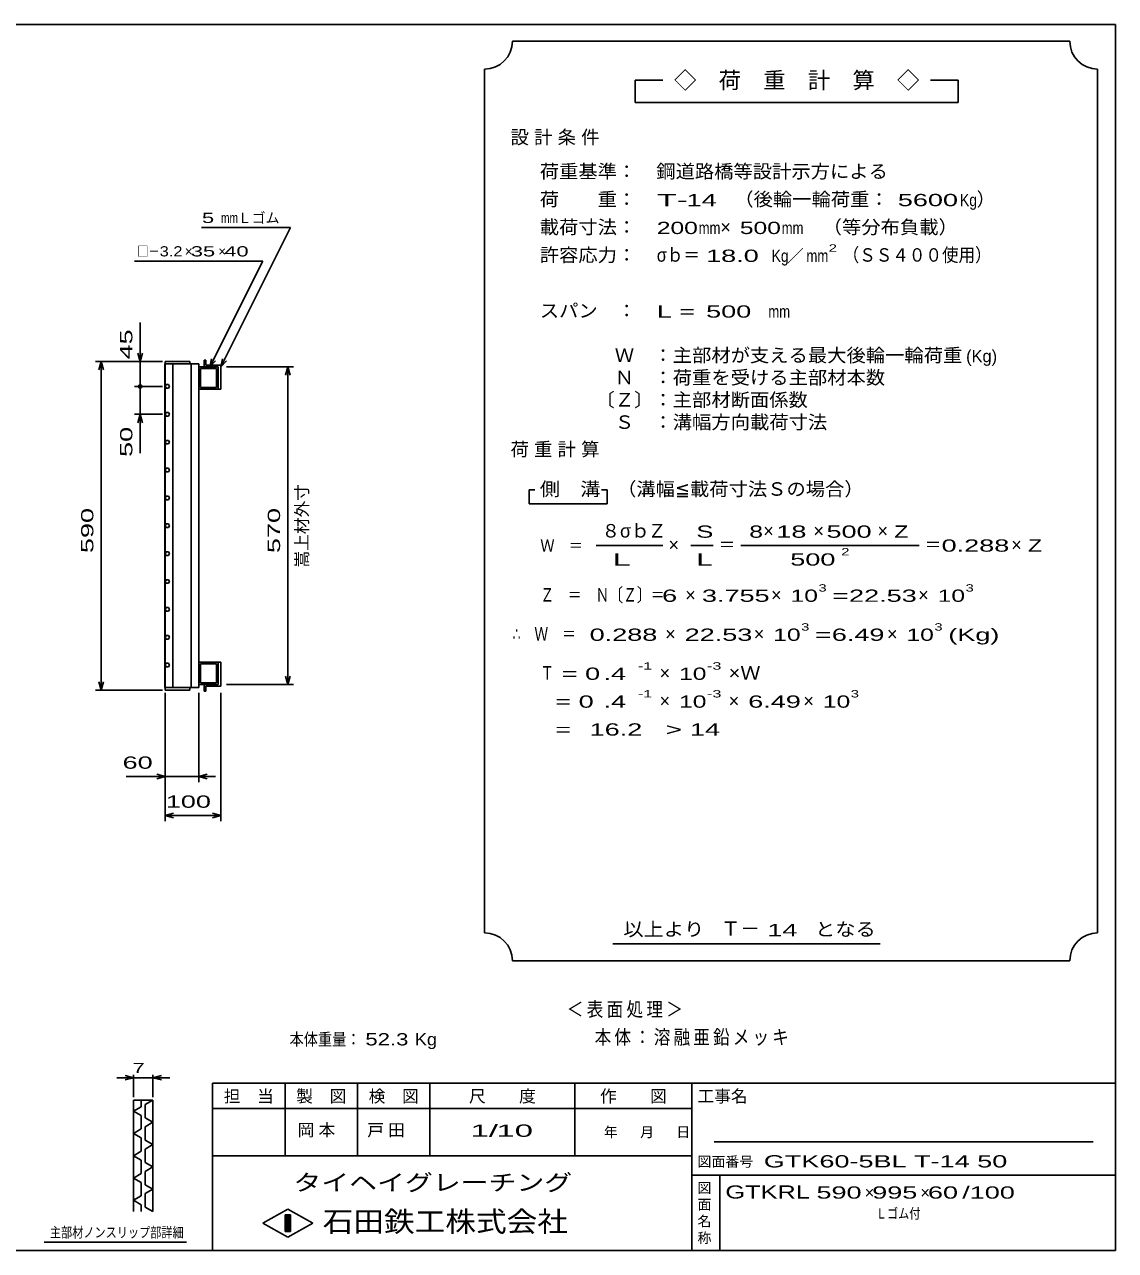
# Model space of a CAD drawing. Units: millimetres, scale not verified. Extents: x -1820 to 1731, y -1282 to 1054.
# Drawn here: x -227 to 1731, y -1146 to 1054 of the extents above; entities that cross this region are included whole.
import ezdxf
from ezdxf.enums import TextEntityAlignment as Align

# ---------------------------------------------------------------- set-up
doc = ezdxf.new("R2010")
doc.units = ezdxf.units.MM
doc.header["$LTSCALE"] = 10
for name, color, linetype, lineweight in [('0_2', 150, 'Continuous', 25), ('16', 3, 'Continuous', 25), ('22', 4, 'Continuous', 25), ('24', 2, 'Continuous', 25), ('32', 4, 'Continuous', 25)]:
    doc.layers.add(name, color=color, linetype=linetype, lineweight=lineweight)
doc.styles.add('ベクトル', font='')
doc.styles.get('ベクトル').set_extended_font_data('ベクトル')

msp = doc.modelspace()

# ---------------------------------------------------------------- linework, layer by layer
at = {"layer": '0_2'}
for p, q in [((-1729, 1053.5), (1731, 1053.5)), ((1731, 1053.5), (1731, -1146.5)), ((1731, -846.5), (111, -846.5)), ((111, -846.5), (111, -1146.5)), ((241, -846.5), (241, -976.5)), ((371, -976.5), (371, -846.5)), ((501, -846.5), (501, -976.5)), ((761, -976.5), (761, -846.5)), ((971, -846.5), (971, -1146.5)), ((971, -891.5), (111, -891.5)), ((1691, -951.5), (1011, -951.5)), ((111, -976.5), (971, -976.5)), ((971, -1011.5), (1731, -1011.5)), ((1021, -1146.5), (1021, -1011.5)), ((201, -1097.5), (246, -1072.5)), ((246, -1072.5), (291, -1097.5)), ((246, -1122.5), (201, -1097.5)), ((241, -1082.5), (251, -1082.5)), ((241, -1112.5), (241, -1082.5)), ((241, -1082.5), (243, -1082.5)), ((243, -1082.5), (243, -1112.5)), ((245, -1112.5), (245, -1082.5)), ((245, -1082.5), (247, -1082.5)), ((291, -1097.5), (246, -1122.5)), ((247, -1082.5), (247, -1112.5)), ((249, -1112.5), (249, -1082.5)), ((249, -1082.5), (251, -1082.5)), ((251, -1082.5), (251, -1112.5)), ((251, -1082.5), (251, -1112.5)), ((251, -1112.5), (241, -1112.5)), ((243, -1112.5), (245, -1112.5)), ((247, -1112.5), (249, -1112.5)), ((1731, -1146.5), (-1729, -1146.5))]:
    msp.add_line(p, q, dxfattribs=at)
at = {"layer": '16'}
for p, q in [((25.3, -136.5), (25.3, 444.5)), ((25.3, 444.5), (26, 444.5)), ((70, 449), (26, 449)), ((26, 449), (26, 444.5)), ((26, 444.5), (70, 444.5)), ((26, 444.5), (26, -136.5)), ((86, 444.5), (26, 444.5)), ((39.5, 444.5), (39.5, -136.5)), ((70, 444.5), (70, 449)), ((72.5, -136.5), (72.5, 444.5)), ((86, -136.5), (86, 444.5)), ((99, 451), (96, 451)), ((96, 451), (96, 439)), ((99, 442), (99, 451)), ((126, 442), (99, 442)), ((126, 399), (126, 442)), ((86, 439), (121, 439)), ((86, 399), (86, 439)), ((89, 436), (118, 436)), ((89, 402), (89, 436)), ((96, 439), (121, 439)), ((118, 436), (118, 402)), ((121, 439), (121, 399)), ((121, 439), (121, 399)), ((27.85, 407.24), (26, 403.98)), ((26, 403.98), (27.9, 400.74)), ((31.6, 407.26), (27.85, 407.24)), ((27.9, 400.74), (31.65, 400.76)), ((33.5, 404), (31.6, 407.26)), ((31.65, 400.76), (33.5, 404.02)), ((121, 399), (86, 399)), ((118, 402), (89, 402)), ((121, 399), (126, 399)), ((27.85, 357.24), (26, 353.98)), ((26, 353.98), (27.9, 350.74)), ((31.6, 357.26), (27.85, 357.24)), ((33.5, 354), (31.6, 357.26)), ((31.65, 350.76), (33.5, 354.02)), ((27.9, 350.74), (31.65, 350.76)), ((27.85, 307.24), (26, 303.98)), ((26, 303.98), (27.9, 300.74)), ((31.6, 307.26), (27.85, 307.24)), ((27.9, 300.74), (31.65, 300.76)), ((33.5, 304), (31.6, 307.26)), ((31.65, 300.76), (33.5, 304.02)), ((27.85, 257.24), (26, 253.98)), ((26, 253.98), (27.9, 250.74)), ((31.6, 257.26), (27.85, 257.24)), ((27.9, 250.74), (31.65, 250.76)), ((33.5, 254), (31.6, 257.26)), ((31.65, 250.76), (33.5, 254.02)), ((27.85, 207.24), (26, 203.98)), ((26, 203.98), (27.9, 200.74)), ((31.6, 207.26), (27.85, 207.24)), ((27.9, 200.74), (31.65, 200.76)), ((33.5, 204), (31.6, 207.26)), ((31.65, 200.76), (33.5, 204.02)), ((27.85, 157.24), (26, 153.98)), ((31.6, 157.26), (27.85, 157.24)), ((33.5, 154), (31.6, 157.26)), ((31.65, 150.76), (33.5, 154.02)), ((26, 153.98), (27.9, 150.74)), ((27.9, 150.74), (31.65, 150.76)), ((27.85, 107.24), (26, 103.98)), ((26, 103.98), (27.9, 100.74)), ((31.6, 107.26), (27.85, 107.24)), ((27.9, 100.74), (31.65, 100.76)), ((33.5, 104), (31.6, 107.26)), ((31.65, 100.76), (33.5, 104.02)), ((27.85, 57.24), (26, 53.98)), ((26, 53.98), (27.9, 50.74)), ((31.6, 57.26), (27.85, 57.24)), ((27.9, 50.74), (31.65, 50.76)), ((33.5, 54), (31.6, 57.26)), ((31.65, 50.76), (33.5, 54.02)), ((27.85, 7.24), (26, 3.98)), ((26, 3.98), (27.9, 0.74)), ((31.6, 7.26), (27.85, 7.24)), ((27.9, 0.74), (31.65, 0.76)), ((33.5, 4), (31.6, 7.26)), ((31.65, 0.76), (33.5, 4.02)), ((27.85, -42.76), (26, -46.02)), ((31.6, -42.74), (27.85, -42.76)), ((33.5, -46), (31.6, -42.74)), ((26, -46.02), (27.9, -49.26)), ((27.9, -49.26), (31.65, -49.24)), ((31.65, -49.24), (33.5, -45.98)), ((27.85, -92.76), (26, -96.02)), ((26, -96.02), (27.9, -99.26)), ((31.6, -92.74), (27.85, -92.76)), ((27.9, -99.26), (31.65, -99.24)), ((33.5, -96), (31.6, -92.74)), ((31.65, -99.24), (33.5, -95.98)), ((121, -91), (86, -91)), ((86, -91), (86, -131)), ((118, -94), (89, -94)), ((89, -94), (89, -128)), ((118, -128), (118, -94)), ((121, -131), (121, -91)), ((121, -91), (126, -91)), ((121, -131), (121, -91)), ((126, -91), (126, -134)), ((86, -131), (121, -131)), ((89, -128), (118, -128)), ((96, -143), (96, -131)), ((96, -131), (121, -131)), ((26, -136.5), (25.3, -136.5)), ((26, -136.5), (70, -136.5)), ((26, -141), (26, -136.5)), ((26, -136.5), (86, -136.5)), ((70, -141), (26, -141)), ((70, -136.5), (70, -141)), ((99, -143), (96, -143)), ((126, -134), (99, -134)), ((99, -134), (99, -143))]:
    msp.add_line(p, q, dxfattribs=at)
at = {"layer": '22'}
for p, q in [((91, 689), (251, 689)), ((126, 439), (251, 689)), ((-29, 629), (201, 629)), ((106, 439), (201, 629)), ((-19, 449), (-19, 519)), ((-19, 449), (-23, 464)), ((-15, 464), (-19, 449)), ((-99, 449), (21, 449)), ((-93, 434), (-89, 449)), ((-85, 434), (-89, 449)), ((-89, -141), (-89, 449)), ((21, 449), (-29, 449)), ((-19, 449), (-19, 404)), ((106, 439), (109, 453.6)), ((106, 439), (116, 450)), ((126, 439), (129, 453.6)), ((126, 439), (136, 450)), ((136, 439), (256, 439)), ((242, 424), (246, 439)), ((250, 424), (246, 439)), ((246, -131), (246, 439)), ((-29, 404), (21, 404)), ((-19, 354), (-19, 404)), ((-29, 354), (21, 354)), ((-23, 339), (-19, 354)), ((-15, 339), (-19, 354)), ((-19, 284), (-19, 354)), ((-89, -141), (-93, -126)), ((-89, -141), (-85, -126)), ((136, -131), (256, -131)), ((246, -131), (242, -116)), ((246, -131), (250, -116)), ((-99, -141), (21, -141)), ((26, -306), (26, -146)), ((26, -376), (26, -146)), ((86, -306), (86, -146)), ((126, -376), (126, -146)), ((-44, -296), (26, -296)), ((26, -296), (11, -292)), ((11, -300), (26, -296)), ((26, -296), (86, -296)), ((86, -296), (101, -292)), ((101, -300), (86, -296)), ((86, -296), (116, -296)), ((26, -366), (41, -362)), ((41, -370), (26, -366)), ((26, -366), (126, -366)), ((126, -366), (111, -362)), ((111, -370), (126, -366))]:
    msp.add_line(p, q, dxfattribs=at)
msp.add_circle((-19, 404), 3, dxfattribs=at)
at = {"layer": '24', "color": 4}
for p, q in [((1649, 1023.5), (649, 1023.5)), ((599, 973.5), (599, -576.5)), ((1699, -576.5), (1699, 973.5)), ((919, 953.5), (869, 953.5)), ((869, 953.5), (869, 913.5)), ((1449, 953.5), (1399, 953.5)), ((1449, 913.5), (1449, 953.5)), ((869, 913.5), (1449, 913.5)), ((689, 218.5), (679, 218.5)), ((679, 218.5), (679, 193.5)), ((819, 218.5), (809, 218.5)), ((819, 193.5), (819, 218.5)), ((679, 193.5), (819, 193.5)), ((799, 118.5), (919, 118.5)), ((969, 118.5), (1009, 118.5)), ((1059, 118.5), (1379, 118.5)), ((829, -596.5), (1309, -596.5)), ((649, -626.5), (1649, -626.5))]:
    msp.add_line(p, q, dxfattribs=at)
for centre, start, end in [((599, 1023.5), 270, 0), ((1699, 1023.5), 180, 270), ((599, -626.5), 0, 90), ((1699, -626.5), 90, 180)]:
    msp.add_arc(centre, 50, start, end, dxfattribs=at)
at = {"layer": '32'}
for p, q in [((-31, -836.5), (-46, -832.5)), ((-31, -871.5), (-31, -831.5)), ((4, -831.5), (4, -871.5)), ((4, -836.5), (19, -832.5)), ((-31, -836.5), (-61, -836.5)), ((-46, -840.5), (-31, -836.5)), ((-31, -836.5), (4, -836.5)), ((19, -840.5), (4, -836.5)), ((4, -836.5), (34, -836.5)), ((-31, -876.5), (4, -876.5)), ((-31, -1076.5), (-31, -876.5)), ((-17, -876.5), (-17, -888.5)), ((4, -876.5), (-10, -884.5)), ((4, -876.5), (4, -1076.5)), ((-17, -888.5), (-31, -896.5)), ((-31, -896.5), (-17, -904.5)), ((-10, -884.5), (-10, -908.5)), ((-17, -904.5), (-17, -928.5)), ((-10, -908.5), (4, -916.5)), ((4, -916.5), (-10, -924.5)), ((-17, -928.5), (-31, -936.5)), ((-31, -936.5), (-17, -944.5)), ((-17, -944.5), (-17, -968.5)), ((-10, -924.5), (-10, -948.5)), ((-10, -948.5), (4, -956.5)), ((4, -956.5), (-10, -964.5)), ((-10, -964.5), (-10, -988.5)), ((-17, -968.5), (-31, -976.5)), ((-31, -976.5), (-17, -984.5)), ((-17, -984.5), (-17, -1008.5)), ((-10, -988.5), (4, -996.5)), ((-17, -1008.5), (-31, -1016.5)), ((4, -996.5), (-10, -1004.5)), ((-10, -1004.5), (-10, -1028.5)), ((-31, -1016.5), (-17, -1024.5)), ((-17, -1024.5), (-17, -1048.5)), ((-10, -1028.5), (4, -1036.5)), ((-17, -1048.5), (-31, -1056.5)), ((4, -1036.5), (-10, -1044.5)), ((-10, -1044.5), (-10, -1068.5)), ((-31, -1056.5), (-17, -1064.5)), ((-17, -1064.5), (-17, -1076.5)), ((-10, -1068.5), (4, -1076.5)), ((64, -1131.5), (-191, -1131.5))]:
    msp.add_line(p, q, dxfattribs=at)

# ---------------------------------------------------------------- texts
at = {"layer": '0_2', "style": 'ベクトル'}
for s, height, p in [('担\u3000当', 21.99, (131, -869.5)), ('製\u3000図', 21.99, (261, -869.5)), ('検\u3000図', 21.99, (391, -869.5)), ('尺\u3000\u3000度', 21.99, (571, -869.5)), ('作\u3000\u3000図', 21.99, (806, -869.5)), ('工事名', 21.99, (981, -869.5)), ('年', 18.33, (813, -934)), ('月', 18.33, (878, -934)), ('日', 18.33, (943, -934)), ('図面番号', 18.33, (981, -987)), ('図', 18.33, (981, -1034)), ('面', 18.33, (981, -1064)), ('名', 18.33, (981, -1094)), ('称', 18.33, (981, -1124))]:
    msp.add_text(s, height=height, dxfattribs=at).set_placement(p, align=Align.MIDDLE_LEFT)
at = {"layer": '0_2', "color": 222, "style": 'ベクトル'}
for s, height, width, p in [('タイヘイグレーチング', 29.33, 1.25, (256, -1024.5)), ('石田鉄工株式会社', 36.66, 1.1, (308.5, -1094.5))]:
    msp.add_text(s, height=height, dxfattribs=dict(at, width=width)).set_placement(p, align=Align.MIDDLE_LEFT)
at = {"layer": '22', "color": 2, "style": 'ベクトル'}
for s, height, width, p in [(' 5 ', 18.33, 1.6, (81, 706.5)), ('mm', 18.33, 0.75, (126, 706.5)), ('□－', 18.33, 0.8, (-24, 646.5)), ('3.2', 18.33, 1.2, (16, 646.5)), (' 35 ', 18.33, 1.6, (61, 646.5)), (' 40 ', 18.33, 1.6, (121, 646.5)), (' 60 ', 21.99, 1.65, (-64, -271)), (' 100 ', 21.99, 1.65, (13.5, -341)), ('本体重量：', 21.99, 0.85, (249, -767.5)), (' 52.3', 21.99, 1.35, (374, -767.5)), ('Kg', 21.99, 1.1, (474, -767.5)), ('1/', 21.99, 2, (574, -931.5)), (' 10 ', 21.99, 2, (604, -931.5)), ('GTK60-5BL T-14 50         ', 21.99, 1.65, (1100, -986.5)), ('GTKRL', 23.46, 1.45, (1031, -1041.5)), (' 590 ', 21.99, 1.65, (1181, -1042.5)), (' 995 ', 21.99, 1.65, (1281, -1042.5)), (' 60 ', 21.99, 1.65, (1381, -1042.5)), ('/', 21.99, 1.65, (1456, -1042.5)), (' 100 ', 21.99, 1.65, (1456, -1042.5)), ('Ｌゴム付', 18.33, 0.8, (1301, -1080))]:
    msp.add_text(s, height=height, dxfattribs=dict(at, width=width)).set_placement(p, align=Align.MIDDLE_LEFT)
for s, height, p in [('Ｌゴム', 18.33, (156, 706.5)), ('×', 18.33, (61, 646.5)), ('×', 18.33, (121, 646.5)), ('×', 21.99, (1281, -1042.5)), ('×', 21.99, (1381, -1042.5))]:
    msp.add_text(s, height=height, dxfattribs=at).set_placement(p, align=Align.MIDDLE_LEFT)
at = {"layer": '22', "color": 2, "style": 'ベクトル', "width": 1.65}
for s, p in [(' 45 ', (-44, 439)), (' 50 ', (-44, 264)), (' 590 ', (-114, 91.5)), (' 570', (221, 91.5))]:
    msp.add_text(s, height=21.99, rotation=90, dxfattribs=at).set_placement(p, align=Align.MIDDLE_LEFT)
at = {"layer": '22', "color": 2, "style": 'ベクトル'}
msp.add_text('嵩上材外寸', height=21.99, rotation=90, dxfattribs=at).set_placement((271, 79), align=Align.MIDDLE_LEFT)
at = {"layer": '22', "color": 2, "attachment_point": 4, "style": 'ベクトル'}
for s, insert, char_height in [('\\T1.2;\\W0.85;＜表面処理＞', (746.5, -715), 25.66), ('\\T1.19;\\W0.85;本体：溶融亜鉛メッキ', (796.5, -765), 25.66), ('\\T1.25;岡本\u3000', (263.5, -931.5), 21.99), ('\\T1.25;戸田\u3000', (388.5, -931.5), 21.99)]:
    msp.add_mtext(s, dxfattribs=dict(at, insert=insert, char_height=char_height))
at = {"layer": '24', "style": 'ベクトル'}
for s, height, p in [('◇\u3000荷\u3000重\u3000計\u3000算\u3000◇', 29.33, (939, 953.5)), ('）', 24.19, (1482, 740)), ('×', 24.19, (1022, 690)), ('／', 21.99, (1141.5, 638.5)), ('(Kg)', 21.99, (1463, 458.5)), ('８', 24.19, (809, 145)), ('σｂ', 24.19, (842, 145)), ('Ｚ', 24.19, (892, 145)), ('×', 24.19, (1099, 145)), ('×', 24.19, (1189, 145)), ('×', 24.19, (1304, 145)), ('×', 24.19, (929, 120)), ('×', 24.19, (1544, 120)), ('×', 24.19, (959, 30)), ('×', 24.19, (1113, 30)), ('×', 24.19, (1377, 30)), ('×', 24.19, (923, -40)), ('×', 24.19, (1082, -40)), ('×', 24.19, (1321, -40)), ('×', 24.19, (913, -110)), ('×', 24.19, (913, -160)), ('×', 24.19, (1037, -160)), ('×', 24.19, (1171, -160)), ('Ｔ－', 25.66, (1023, -569))]:
    msp.add_text(s, height=height, dxfattribs=at).set_placement(p, align=Align.MIDDLE_LEFT)
for s, height, width, p in [('荷重基準：\u3000', 24.19, 1.05, (698, 790)), ('鋼道路橋等設計示方による', 24.19, 1.05, (907, 790)), ('荷\u3000\u3000重：\u3000', 24.19, 1.05, (698, 740)), ('T-', 21.99, 2, (908, 738.5)), (' 14 ', 21.99, 1.65, (948, 738.5)), ('（後輪一輪荷重：', 24.19, 1.05, (1047, 740)), (' 5600', 21.99, 1.65, (1327, 738.5)), ('Kg', 21.99, 0.85, (1452, 738.5)), ('載荷寸法：\u3000', 24.19, 1.05, (698, 690)), ('\u3000（等分布負載）', 24.19, 1.05, (1171, 690)), ('200', 21.99, 1.5, (908, 688.5)), ('mm', 21.99, 0.8, (983, 688.5)), ('500', 21.99, 1.5, (1057, 688.5)), ('mm', 21.99, 0.8, (1132, 688.5)), ('許容応力：\u3000', 24.19, 1.05, (698, 640)), ('σｂ＝', 24.19, 0.9, (908, 640)), (' 18.0', 21.99, 1.65, (983, 638.5)), ('Kg', 21.99, 0.85, (1114, 638.5)), ('mm', 21.99, 0.8, (1176.5, 638.5)), ('2', 13.2, 1.5, (1216.5, 652.5)), ('（ＳＳ４００使用）', 24.19, 0.9, (1241.5, 640)), ('スパン\u3000：\u3000', 24.19, 1.05, (698, 540)), ('L =', 21.99, 1.65, (908, 538.5)), (' 500 ', 21.99, 1.65, (983, 538.5)), ('mm', 21.99, 0.8, (1108, 538.5)), ('\u3000Ｗ\u3000：主部材が支える最大後輪一輪荷重', 24.19, 1.05, (798, 460)), ('\u3000Ｎ\u3000：荷重を受ける主部材本数', 24.19, 1.05, (798, 420)), ('〔Ｚ〕：主部材断面係数', 24.19, 1.05, (798, 380)), ('\u3000Ｓ\u3000：溝幅方向載荷寸法', 24.19, 1.05, (798, 340)), ('側\u3000溝', 24.19, 1.1, (698, 220)), ('\u3000（溝幅≦載荷寸法Ｓの場合）', 24.19, 1.05, (802, 220)), ('S', 21.99, 1.55, (979, 143.5)), ('8', 21.99, 1.5, (1074, 143.5)), (' 18 ', 21.99, 1.65, (1109, 143.5)), (' 500 ', 21.99, 1.65, (1199, 143.5)), ('Z', 21.99, 1.4, (1334, 143.5)), ('Ｗ\u3000＝', 21.99, 0.85, (699, 118.5)), ('＝', 24.19, 0.9, (1019, 120)), ('2', 13.2, 1.5, (1239, 107.5)), ('＝', 24.19, 0.9, (1389, 120)), ('0.288', 21.99, 1.65, (1419, 118.5)), ('Z', 21.99, 1.4, (1574, 118.5)), ('L', 21.99, 1.8, (979, 93.5)), (' 500 ', 21.99, 1.65, (1134, 93.5)), ('Ｚ\u3000＝\u3000Ｎ〔Ｚ〕＝', 24.19, 0.75, (699, 30)), ('3', 13.2, 1.5, (1198, 42.5)), ('3', 13.2, 1.5, (1462, 42.5)), (' 6 ', 21.99, 1.65, (904, 28.5)), ('3.755', 21.99, 1.65, (989, 28.5)), ('10', 21.99, 1.5, (1148, 28.5)), ('=', 21.99, 1.7, (1223, 28.5)), ('22.53', 21.99, 1.65, (1253, 28.5)), ('10', 21.99, 1.5, (1412, 28.5)), ('3', 13.2, 1.5, (1167, -27.5)), ('3', 13.2, 1.5, (1406, -27.5)), ('∴\u3000Ｗ\u3000＝', 24.19, 0.75, (649, -40)), (' 0.288', 21.99, 1.65, (774, -41.5)), ('22.53', 21.99, 1.65, (958, -41.5)), ('10', 21.99, 1.5, (1117, -41.5)), ('=', 21.99, 1.7, (1192, -41.5)), ('6.49', 21.99, 1.65, (1222, -41.5)), ('10', 21.99, 1.5, (1356, -41.5)), ('(Kg)', 21.99, 1.65, (1431, -41.5)), ('Ｔ', 24.19, 0.75, (699, -110)), (' = 0', 21.99, 1.65, (724, -111.5)), (' .4 ', 21.99, 1.65, (799, -111.5)), ('-1', 13.2, 1.65, (874, -97.5)), ('10', 21.99, 1.5, (948, -111.5)), ('-3', 13.2, 1.65, (998, -97.5)), ('×Ｗ', 24.19, 1.1, (1037, -110)), ('  = 0', 21.99, 1.65, (699, -161.5)), (' .4 ', 21.99, 1.65, (799, -161.5)), ('-1', 13.2, 1.65, (874, -147.5)), ('10', 21.99, 1.5, (948, -161.5)), ('-3', 13.2, 1.65, (998, -147.5)), ('6.49', 21.99, 1.65, (1072, -161.5)), ('10', 21.99, 1.5, (1206, -161.5)), ('3', 13.2, 1.5, (1256, -147.5)), ('  =', 21.99, 1.65, (699, -211.5)), (' 16.2', 21.99, 1.65, (774, -211.5)), ('>', 21.99, 1.7, (924, -211.5)), (' 14 ', 21.99, 1.65, (954, -211.5)), ('以上より\u3000', 24.19, 1.1, (848, -570)), (' 14 ', 21.99, 1.65, (1093, -571.5)), ('となる', 24.19, 1.1, (1192, -570))]:
    msp.add_text(s, height=height, dxfattribs=dict(at, width=width)).set_placement(p, align=Align.MIDDLE_LEFT)
at = {"layer": '24', "attachment_point": 4, "style": 'ベクトル'}
for s, insert, char_height in [('\\T1.28;設計条件', (645.5, 850), 24.19), ('\\T1.28;荷重計算', (645.5, 290), 24.19), ('\\T1.5;\\W2;\\~L\\~', (804, 93.5), 21.99)]:
    msp.add_mtext(s, dxfattribs=dict(at, insert=insert, char_height=char_height))
at = {"layer": '32', "color": 2, "style": 'ベクトル'}
for s, width, p in [(' 7 ', 1.6, (-43.5, -819)), ('主部材ノンスリップ部詳細', 0.8, (-181, -1114))]:
    msp.add_text(s, height=18.33, dxfattribs=dict(at, width=width)).set_placement(p, align=Align.MIDDLE_LEFT)

doc.saveas('drawing.dxf')
